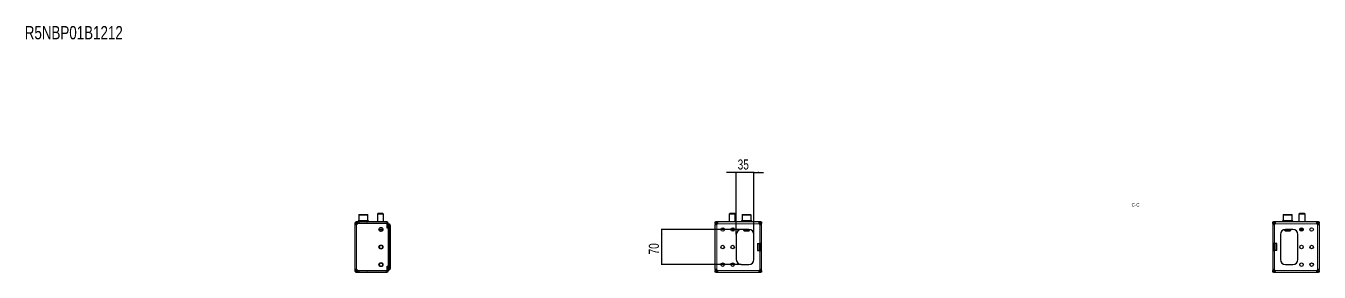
# Model space of a CAD drawing. Header units: millimetres. Extents: x -99 to 5061, y -1571 to 657.
# Drawn here: x 2491 to 5061, y 166 to 657 of the extents above; entities that cross this region are included whole.
import ezdxf

# ---------------------------------------------------------------- set-up
doc = ezdxf.new("R2010")
doc.units = ezdxf.units.MM
doc.layers.add('FORMAT', color=7, linetype='Continuous')
doc.styles.add('SLDTEXTSTYLE0', font='TXT', dxfattribs={"width": 0.75})
doc.dimstyles.new('SLDDIMSTYLE0', dxfattribs={"dimtxt": 20, "dimasz": 10, "dimexe": 0, "dimexo": 0.0625, "dimgap": 5, "dimtad": 2, "dimdec": 1, "dimrnd": 1e-09, "dimzin": 12, "dimdsep": 46, "dimtxsty": 'SLDTEXTSTYLE0', "dimsah": 1, "dimcen": 0.09, "dimadec": 0, "dimazin": 3, "dimtfac": 1, "dimtofl": 0, "dimtmove": 0, "dimatfit": 3, "dimfxl": 0, "dimfrac": 2, "dimtolj": 1, "dimtzin": 12, "dimarcsym": 0})
doc.dimstyles.new('SLDDIMSTYLE1', dxfattribs={"dimtxt": 20, "dimasz": 10, "dimexe": 0, "dimexo": 0.0625, "dimgap": 5, "dimtad": 2, "dimdec": 1, "dimrnd": 1e-09, "dimzin": 12, "dimdsep": 46, "dimtxsty": 'SLDTEXTSTYLE0', "dimsah": 1, "dimcen": 0.09, "dimadec": 0, "dimazin": 3, "dimtfac": 1, "dimtmove": 0, "dimatfit": 0, "dimfxl": 0, "dimfrac": 2, "dimtolj": 1, "dimtzin": 12, "dimarcsym": 0})

# ---------------------------------------------------------------- blocks, each defined once
blk = doc.blocks.new('_D_9')
at = {"layer": 'FORMAT'}
for p, q in [((3902.8, 365), (3883.5, 365)), ((3902.8, 241.5), (3902.8, 366)), ((3937.8, 365), (3902.8, 365)), ((3937.8, 241.5), (3937.8, 366)), ((3937.8, 365), (3957, 365))]:
    blk.add_line(p, q, dxfattribs=at)
for points in [[(3902.8, 365), (3892.8, 366.5), (3892.8, 363.4)], [(3937.8, 365), (3947.8, 363.4), (3947.8, 366.5)]]:
    blk.add_solid(points, dxfattribs=at)
at = {"layer": 'FORMAT', "insert": (3905.5, 390.7), "char_height": 20, "attachment_point": 1, "style": 'SLDTEXTSTYLE0'}
blk.add_mtext('35', dxfattribs=at)
blk = doc.blocks.new('_D_10')
at = {"layer": 'FORMAT'}
for p, q in [((3912.7, 251.5), (3753.7, 251.5)), ((3754.7, 181.5), (3754.7, 251.5)), ((3912.7, 181.5), (3753.7, 181.5))]:
    blk.add_line(p, q, dxfattribs=at)
for points in [[(3754.7, 251.5), (3753.2, 241.5), (3756.3, 241.5)], [(3754.7, 181.5), (3756.3, 191.5), (3753.2, 191.5)]]:
    blk.add_solid(points, dxfattribs=at)
at = {"layer": 'FORMAT', "insert": (3729, 201.7), "char_height": 20, "attachment_point": 1, "rotation": 90, "style": 'SLDTEXTSTYLE0'}
blk.add_mtext('70', dxfattribs=at)

msp = doc.modelspace()

# ---------------------------------------------------------------- linework, layer by layer
at = {"color": 7, "linetype": 'Continuous', "lineweight": 25}
for p, q in [((3190.9, 282.95), (3189.82, 281.88)), ((3200.75, 282.95), (3190.9, 282.95)), ((3201.82, 281.88), (3200.75, 282.95)), ((3889.83, 282.95), (3888.75, 281.88)), ((3899.68, 282.95), (3889.83, 282.95)), ((3900.75, 281.88), (3899.68, 282.95)), ((5021.83, 282.95), (5020.75, 281.88)), ((5031.68, 282.95), (5021.83, 282.95)), ((5032.75, 281.88), (5031.68, 282.95)), ((3147.32, 262.95), (3144.82, 262.95)), ((3144.82, 262.95), (3144.82, 261.73)), ((3144.82, 261.73), (3144.82, 171.18)), ((3147.32, 261.73), (3144.82, 261.73)), ((3147.32, 262.95), (3147.32, 261.73)), ((3148.32, 263.95), (3148.32, 266.45)), ((3150.73, 266.45), (3148.32, 266.45)), ((3150.73, 263.95), (3148.32, 263.95)), ((3150.72, 266.45), (3150.72, 263.95)), ((3150.72, 266.45), (3151.72, 266.45)), ((3151.72, 263.95), (3150.72, 263.95)), ((3151.57, 268.95), (3151.57, 267.95)), ((3151.57, 268.95), (3151.58, 268.95)), ((3151.57, 267.95), (3151.58, 267.95)), ((3151.58, 268.95), (3151.58, 268.7)), ((3152.37, 268.95), (3151.58, 268.95)), ((3151.58, 267.95), (3151.58, 268.2)), ((3152.37, 267.95), (3151.58, 267.95)), ((3208.32, 266.45), (3151.72, 266.45)), ((3151.72, 263.95), (3208.32, 263.95)), ((3151.75, 263.85), (3206.72, 263.85)), ((3152.37, 268.95), (3152.47, 268.95)), ((3152.37, 267.95), (3152.47, 267.95)), ((3152.47, 268.95), (3152.47, 268.7)), ((3154.61, 268.95), (3152.47, 268.95)), ((3152.47, 267.95), (3152.47, 268.2)), ((3154.61, 267.95), (3152.47, 267.95)), ((3152.82, 279.95), (3152.82, 268.95)), ((3153.82, 280.95), (3169.82, 280.95)), ((3154.61, 268.95), (3154.79, 268.95)), ((3154.61, 267.95), (3154.79, 267.95)), ((3154.79, 268.95), (3154.79, 268.7)), ((3157.95, 268.95), (3154.79, 268.95)), ((3154.79, 267.95), (3154.79, 268.2)), ((3157.95, 267.95), (3154.79, 267.95)), ((3155.82, 267.95), (3155.82, 266.45)), ((3157.95, 268.95), (3158.18, 268.95)), ((3157.95, 267.95), (3158.18, 267.95)), ((3158.18, 268.95), (3158.18, 268.7)), ((3161.87, 268.95), (3158.18, 268.95)), ((3158.18, 267.95), (3158.18, 268.2)), ((3161.87, 267.95), (3158.18, 267.95)), ((3161.87, 268.95), (3162.09, 268.95)), ((3161.87, 268.95), (3161.96, 268.95)), ((3161.87, 267.95), (3162.05, 267.95)), ((3162.05, 267.95), (3162.12, 267.95)), ((3162.09, 268.95), (3162.12, 268.95)), ((3162.12, 268.95), (3162.12, 268.7)), ((3165.79, 268.95), (3162.12, 268.95)), ((3162.12, 267.95), (3162.12, 268.2)), ((3165.79, 267.95), (3162.12, 267.95)), ((3165.79, 268.95), (3166.02, 268.95)), ((3165.79, 267.95), (3166.02, 267.95)), ((3166.02, 268.95), (3166.02, 268.7)), ((3169.11, 268.95), (3166.02, 268.95)), ((3166.02, 267.95), (3166.02, 268.2)), ((3169.11, 267.95), (3166.02, 267.95)), ((3167.82, 266.45), (3167.82, 267.95)), ((3169.11, 268.95), (3169.28, 268.95)), ((3169.11, 267.95), (3169.28, 267.95)), ((3169.28, 268.95), (3169.28, 268.7)), ((3171.31, 268.95), (3169.28, 268.95)), ((3169.28, 267.95), (3169.28, 268.2)), ((3171.31, 267.95), (3169.28, 267.95)), ((3170.82, 268.95), (3170.82, 279.95)), ((3171.31, 268.95), (3171.4, 268.95)), ((3171.31, 267.95), (3171.4, 267.95)), ((3171.4, 268.95), (3171.4, 268.7)), ((3172.07, 268.95), (3171.4, 268.95)), ((3171.4, 267.95), (3171.4, 268.2)), ((3172.07, 267.95), (3171.4, 267.95)), ((3172.07, 267.95), (3172.07, 268.95)), ((3185.57, 263.95), (3185.57, 263.85)), ((3185.86, 263.95), (3185.86, 263.85)), ((3187.55, 263.95), (3187.55, 263.85)), ((3189.82, 281.88), (3189.82, 266.45)), ((3201.82, 281.88), (3189.82, 281.88)), ((3190.5, 263.95), (3190.5, 263.85)), ((3194.26, 263.95), (3194.26, 263.85)), ((3198.25, 263.95), (3198.25, 263.85)), ((3201.82, 266.45), (3201.82, 281.88)), ((3201.88, 263.95), (3201.88, 263.85)), ((3204.58, 263.95), (3204.58, 263.85)), ((3205.95, 263.95), (3205.95, 263.85)), ((3206.07, 263.85), (3206.07, 263.95)), ((3209.22, 254.35), (3209.22, 261.35)), ((3209.32, 262.95), (3209.32, 255)), ((3211.82, 262.95), (3211.82, 255)), ((3211.82, 262.7), (3212.02, 262.7)), ((3211.82, 172.98), (3211.82, 260.43)), ((3212.02, 262.7), (3213.71, 262.25)), ((3212.02, 173.6), (3212.02, 259.81)), ((3214.82, 259.35), (3214.82, 260.8)), ((3214.82, 259.35), (3214.82, 184.91)), ((3860.75, 263.95), (3860.75, 266.45)), ((3860.75, 266.45), (3861.86, 266.45)), ((3861.86, 263.95), (3860.75, 263.95)), ((3860.75, 263.95), (3860.75, 263.85)), ((3860.75, 263.85), (3863.25, 263.85)), ((3860.75, 263.24), (3860.75, 263.85)), ((3860.75, 263.24), (3860.75, 261.18)), ((3860.75, 171.73), (3860.75, 261.18)), ((3860.75, 261.18), (3861.85, 261.18)), ((3865.58, 266.45), (3861.86, 266.45)), ((3865.58, 263.95), (3861.86, 263.95)), ((3863.25, 263.85), (3863.25, 263.24)), ((3863.25, 263.24), (3863.25, 261.42)), ((3947.92, 266.45), (3865.58, 266.45)), ((3865.58, 266.45), (3865.58, 264.24)), ((3888.75, 281.88), (3888.75, 266.45)), ((3900.75, 281.88), (3888.75, 281.88)), ((3900.75, 266.45), (3900.75, 281.88)), ((3913, 268.95), (3913, 267.95)), ((3913, 268.95), (3913.01, 268.95)), ((3913, 267.95), (3913.01, 267.95)), ((3913.01, 268.95), (3913.01, 268.7)), ((3913.84, 268.95), (3913.01, 268.95)), ((3913.01, 267.95), (3913.01, 268.2)), ((3913.84, 267.95), (3913.01, 267.95)), ((3913.84, 268.95), (3913.94, 268.95)), ((3913.84, 267.95), (3913.94, 267.95)), ((3913.94, 268.95), (3913.94, 268.7)), ((3916.11, 268.95), (3913.94, 268.95)), ((3913.94, 267.95), (3913.94, 268.2)), ((3916.11, 267.95), (3913.94, 267.95)), ((3914.25, 279.95), (3914.25, 268.95)), ((3915.25, 280.95), (3923.64, 280.95)), ((3916.11, 268.95), (3916.29, 268.95)), ((3916.11, 267.95), (3916.29, 267.95)), ((3916.29, 268.95), (3916.29, 268.7)), ((3919.46, 268.95), (3916.29, 268.95)), ((3916.29, 267.95), (3916.29, 268.2)), ((3919.46, 267.95), (3916.29, 267.95)), ((3917.25, 267.95), (3917.25, 266.45)), ((3919.46, 268.95), (3919.69, 268.95)), ((3919.46, 267.95), (3919.69, 267.95)), ((3919.69, 268.95), (3919.69, 268.7)), ((3923.39, 268.95), (3919.69, 268.95)), ((3919.69, 267.95), (3919.69, 268.2)), ((3923.39, 267.95), (3919.69, 267.95)), ((3923.39, 268.95), (3923.69, 268.95)), ((3923.39, 268.95), (3923.47, 268.95)), ((3923.39, 267.95), (3923.55, 267.95)), ((3923.55, 267.95), (3923.64, 267.95)), ((3923.6, 268.95), (3923.64, 268.95)), ((3923.64, 280.95), (3931.25, 280.95)), ((3923.64, 268.95), (3923.64, 268.7)), ((3927.31, 268.95), (3923.64, 268.95)), ((3923.64, 267.95), (3923.64, 268.2)), ((3927.31, 267.95), (3923.64, 267.95)), ((3927.31, 268.95), (3927.53, 268.95)), ((3927.31, 267.95), (3927.53, 267.95)), ((3927.53, 268.95), (3927.53, 268.7)), ((3930.6, 268.95), (3927.53, 268.95)), ((3927.53, 267.95), (3927.53, 268.2)), ((3930.6, 267.95), (3927.53, 267.95)), ((3929.25, 266.45), (3929.25, 267.95)), ((3930.6, 268.95), (3930.77, 268.95)), ((3930.6, 267.95), (3930.77, 267.95)), ((3930.77, 268.95), (3930.77, 268.7)), ((3932.78, 268.95), (3930.77, 268.95)), ((3930.77, 267.95), (3930.77, 268.2)), ((3932.78, 267.95), (3930.77, 267.95)), ((3932.25, 268.95), (3932.25, 279.95)), ((3932.78, 268.95), (3932.87, 268.95)), ((3932.78, 267.95), (3932.87, 267.95)), ((3932.87, 268.95), (3932.87, 268.7)), ((3933.5, 268.95), (3932.87, 268.95)), ((3932.87, 267.95), (3932.87, 268.2)), ((3933.5, 267.95), (3932.87, 267.95)), ((3933.5, 267.95), (3933.5, 268.95)), ((3947.92, 266.45), (3947.92, 263.95)), ((3951.64, 266.45), (3947.92, 266.45)), ((3951.64, 263.95), (3947.92, 263.95)), ((3950.25, 263.85), (3952.75, 263.85)), ((3950.25, 263.24), (3950.25, 263.85)), ((3950.25, 261.41), (3950.25, 263.24)), ((3951.64, 266.45), (3952.75, 266.45)), ((3952.75, 263.95), (3951.64, 263.95)), ((3952.75, 266.45), (3952.75, 263.95)), ((3952.75, 263.85), (3952.75, 263.95)), ((3952.75, 263.85), (3952.75, 263.24)), ((3952.75, 261.18), (3952.75, 263.24)), ((3952.75, 223.45), (3952.75, 261.18)), ((4968.75, 263.95), (4968.75, 266.45)), ((4968.75, 266.45), (4969.86, 266.45)), ((4969.86, 263.95), (4968.75, 263.95)), ((4968.75, 263.95), (4968.75, 263.85)), ((4968.75, 263.85), (4971.25, 263.85)), ((4968.75, 263.24), (4968.75, 263.85)), ((4968.75, 263.24), (4968.75, 261.18)), ((4968.75, 261.18), (4969.85, 261.18)), ((4968.75, 261.18), (4968.75, 223.45)), ((4973.58, 266.45), (4969.86, 266.45)), ((4973.58, 263.95), (4969.86, 263.95)), ((4971.25, 263.85), (4971.25, 263.24)), ((4971.25, 263.24), (4971.25, 261.42)), ((4973.58, 266.45), (4973.58, 264.24)), ((5055.92, 266.45), (4973.58, 266.45)), ((4988, 268.95), (4988, 267.95)), ((4988, 268.95), (4988.01, 268.95)), ((4988, 267.95), (4988.01, 267.95)), ((4988.01, 268.95), (4988.01, 268.7)), ((4988.84, 268.95), (4988.01, 268.95)), ((4988.01, 267.95), (4988.01, 268.2)), ((4988.84, 267.95), (4988.01, 267.95)), ((4988.84, 268.95), (4988.94, 268.95)), ((4988.84, 267.95), (4988.94, 267.95)), ((4988.94, 268.95), (4988.94, 268.7)), ((4991.11, 268.95), (4988.94, 268.95)), ((4988.94, 267.95), (4988.94, 268.2)), ((4991.11, 267.95), (4988.94, 267.95)), ((4989.25, 279.95), (4989.25, 268.95)), ((4990.25, 280.95), (4998.59, 280.95)), ((4991.11, 268.95), (4991.29, 268.95)), ((4991.11, 267.95), (4991.29, 267.95)), ((4991.29, 268.95), (4991.29, 268.7)), ((4994.47, 268.95), (4991.29, 268.95)), ((4991.29, 267.95), (4991.29, 268.2)), ((4994.47, 267.95), (4991.29, 267.95)), ((4992.25, 267.95), (4992.25, 266.45)), ((4994.47, 268.95), (4994.7, 268.95)), ((4994.47, 267.95), (4994.7, 267.95)), ((4994.7, 268.95), (4994.7, 268.7)), ((4998.4, 268.95), (4994.7, 268.95)), ((4994.7, 267.95), (4994.7, 268.2)), ((4998.4, 267.95), (4994.7, 267.95)), ((4998.4, 268.95), (4998.64, 268.95)), ((4998.4, 268.95), (4998.47, 268.95)), ((4998.4, 267.95), (4998.55, 267.95)), ((4998.55, 267.95), (4998.65, 267.95)), ((4998.59, 280.95), (5006.25, 280.95)), ((4998.6, 268.95), (4998.65, 268.95)), ((4998.65, 268.95), (4998.65, 268.7)), ((5002.31, 268.95), (4998.65, 268.95)), ((4998.65, 267.95), (4998.65, 268.2)), ((5002.31, 267.95), (4998.65, 267.95)), ((5002.31, 268.95), (5002.54, 268.95)), ((5002.31, 267.95), (5002.54, 267.95)), ((5002.54, 268.95), (5002.54, 268.7)), ((5005.6, 268.95), (5002.54, 268.95)), ((5002.54, 267.95), (5002.54, 268.2)), ((5005.6, 267.95), (5002.54, 267.95)), ((5004.25, 266.45), (5004.25, 267.95)), ((5005.6, 268.95), (5005.77, 268.95)), ((5005.6, 267.95), (5005.77, 267.95)), ((5005.77, 268.95), (5005.77, 268.7)), ((5007.78, 268.95), (5005.77, 268.95)), ((5005.77, 267.95), (5005.77, 268.2)), ((5007.78, 267.95), (5005.77, 267.95)), ((5007.25, 268.95), (5007.25, 279.95)), ((5007.78, 268.95), (5007.87, 268.95)), ((5007.78, 267.95), (5007.87, 267.95)), ((5007.87, 268.95), (5007.87, 268.7)), ((5008.5, 268.95), (5007.87, 268.95)), ((5007.87, 267.95), (5007.87, 268.2)), ((5008.5, 267.95), (5007.87, 267.95)), ((5008.5, 267.95), (5008.5, 268.95)), ((5020.75, 281.88), (5020.75, 266.45)), ((5032.75, 281.88), (5020.75, 281.88)), ((5032.75, 266.45), (5032.75, 281.88)), ((5055.92, 263.95), (5055.92, 266.45)), ((5059.64, 266.45), (5055.92, 266.45)), ((5059.64, 263.95), (5055.92, 263.95)), ((5058.25, 263.85), (5060.75, 263.85)), ((5058.25, 263.24), (5058.25, 263.85)), ((5058.25, 261.41), (5058.25, 263.24)), ((5059.64, 266.45), (5060.75, 266.45)), ((5060.75, 263.95), (5059.64, 263.95)), ((5060.75, 266.45), (5060.75, 263.95)), ((5060.75, 263.85), (5060.75, 263.95)), ((5060.75, 263.85), (5060.75, 263.24)), ((5060.75, 261.18), (5060.75, 263.24)), ((5060.75, 261.18), (5060.75, 171.73)), ((3200.79, 250.95), (3192.85, 250.95)), ((3209.22, 255.93), (3209.32, 255.72)), ((3211.82, 254.35), (3209.22, 254.35)), ((3211.82, 255), (3209.32, 255)), ((3211.82, 254.35), (3211.82, 178.55)), ((3899.22, 250.95), (3892.29, 250.95)), ((3902.75, 241.45), (3902.75, 191.45)), ((3927.75, 251.45), (3912.75, 251.45)), ((3914.42, 251.36), (3914.4, 251.36)), ((3914.42, 251.35), (3914.42, 251.36)), ((3914.52, 251.35), (3914.42, 251.35)), ((3914.52, 251.45), (3914.52, 251.35)), ((3917.78, 251.35), (3914.52, 251.35)), ((3917.25, 251.35), (3917.25, 250.03)), ((3917.25, 250.03), (3918.33, 248.95)), ((3917.25, 250.03), (3923.54, 250.03)), ((3917.78, 251.35), (3919.68, 251.35)), ((3918.33, 248.95), (3923.49, 248.95)), ((3920.23, 251.35), (3919.68, 251.35)), ((3926.27, 251.35), (3920.23, 251.35)), ((3923.49, 248.95), (3928.18, 248.95)), ((3923.54, 250.03), (3929.25, 250.03)), ((3926.83, 251.35), (3926.27, 251.35)), ((3926.83, 251.35), (3928.73, 251.35)), ((3928.18, 248.95), (3929.25, 250.03)), ((3929.16, 251.35), (3928.73, 251.35)), ((3929.25, 250.03), (3929.25, 251.34)), ((3937.75, 191.45), (3937.75, 241.45)), ((4983.75, 241.45), (4983.75, 191.45)), ((4992.25, 251.34), (4992.25, 250.03)), ((4992.25, 250.03), (4993.33, 248.95)), ((4992.25, 250.03), (4998.51, 250.03)), ((4992.78, 251.35), (4992.34, 251.35)), ((4992.78, 251.35), (4994.68, 251.35)), ((4993.33, 248.95), (4998.46, 248.95)), ((5008.75, 251.45), (4993.75, 251.45)), ((4995.23, 251.35), (4994.68, 251.35)), ((5001.27, 251.35), (4995.23, 251.35)), ((4998.46, 248.95), (5003.18, 248.95)), ((4998.51, 250.03), (5004.25, 250.03)), ((5001.83, 251.35), (5001.27, 251.35)), ((5001.83, 251.35), (5003.73, 251.35)), ((5003.18, 248.95), (5004.25, 250.03)), ((5006.98, 251.35), (5003.73, 251.35)), ((5004.25, 250.03), (5004.25, 251.35)), ((5006.98, 251.35), (5006.98, 251.45)), ((5007.08, 251.35), (5006.98, 251.35)), ((5007.1, 251.36), (5007.08, 251.36)), ((5007.08, 251.35), (5007.08, 251.36)), ((5018.75, 191.45), (5018.75, 241.45)), ((5029.22, 250.95), (5022.29, 250.95)), ((3944.75, 223.45), (3949.25, 223.45)), ((3944.75, 223.45), (3944.75, 209.45)), ((3944.75, 209.45), (3949.25, 209.45)), ((3952.75, 223.45), (3949.25, 223.45)), ((3949.25, 209.45), (3952.75, 209.45)), ((3950.25, 209.45), (3950.25, 223.45)), ((3952.75, 209.45), (3952.75, 223.45)), ((3952.75, 171.73), (3952.75, 209.45)), ((4972.25, 223.45), (4968.75, 223.45)), ((4968.75, 223.45), (4968.75, 209.45)), ((4968.75, 209.45), (4972.25, 209.45)), ((4968.75, 209.45), (4968.75, 171.73)), ((4971.25, 223.45), (4971.25, 209.45)), ((4976.75, 223.45), (4972.25, 223.45)), ((4976.75, 209.45), (4972.25, 209.45)), ((4976.75, 209.45), (4976.75, 223.45)), ((3214.82, 184.91), (3214.82, 176.7)), ((3215.02, 182.96), (3214.82, 182.96)), ((3215.02, 182.92), (3214.82, 182.92)), ((3215.02, 182.91), (3214.82, 182.91)), ((3215.02, 182.47), (3215.02, 179.14)), ((3912.75, 181.45), (3927.75, 181.45)), ((4993.75, 181.45), (5008.75, 181.45)), ((3144.82, 171.18), (3147.32, 171.18)), ((3144.82, 171.18), (3144.82, 169.95)), ((3144.82, 169.95), (3147.32, 169.95)), ((3147.32, 171.18), (3147.32, 169.95)), ((3148.32, 166.45), (3148.32, 168.95)), ((3148.32, 168.95), (3150.73, 168.95)), ((3148.32, 166.45), (3150.73, 166.45)), ((3150.72, 168.95), (3150.72, 166.45)), ((3150.72, 168.95), (3151.72, 168.95)), ((3151.72, 166.45), (3150.72, 166.45)), ((3208.32, 168.95), (3151.72, 168.95)), ((3151.72, 166.45), (3208.32, 166.45)), ((3206.72, 169.05), (3151.75, 169.05)), ((3209.22, 178.55), (3211.82, 178.55)), ((3209.22, 171.55), (3209.22, 178.55)), ((3209.22, 177.48), (3209.32, 177.69)), ((3209.32, 177.9), (3209.32, 169.95)), ((3211.82, 177.9), (3209.32, 177.9)), ((3211.82, 177.9), (3211.82, 169.95)), ((3212.02, 170.7), (3211.82, 170.7)), ((3213.71, 171.16), (3212.02, 170.7)), ((3215.02, 178.7), (3214.82, 178.7)), ((3215.02, 178.65), (3214.82, 178.65)), ((3214.82, 176.7), (3214.82, 174.06)), ((3214.82, 172.61), (3214.82, 174.06)), ((3860.75, 171.73), (3860.75, 169.67)), ((3860.75, 169.05), (3860.75, 169.67)), ((3863.25, 169.05), (3860.75, 169.05)), ((3860.75, 169.05), (3860.75, 168.95)), ((3860.75, 166.45), (3860.75, 168.95)), ((3860.75, 168.95), (3861.86, 168.95)), ((3861.86, 166.45), (3860.75, 166.45)), ((3861.86, 168.95), (3865.58, 168.95)), ((3861.86, 166.45), (3865.58, 166.45)), ((3863.25, 171.5), (3863.25, 169.67)), ((3863.25, 169.67), (3863.25, 169.05)), ((3865.58, 168.95), (3865.58, 166.45)), ((3865.58, 166.45), (3947.92, 166.45)), ((3947.92, 168.95), (3951.64, 168.95)), ((3947.92, 166.45), (3947.92, 168.67)), ((3947.92, 166.45), (3951.64, 166.45)), ((3950.25, 169.67), (3950.25, 171.48)), ((3950.25, 169.05), (3950.25, 169.67)), ((3952.75, 169.05), (3950.25, 169.05)), ((3951.64, 168.95), (3952.75, 168.95)), ((3952.75, 166.45), (3951.64, 166.45)), ((3952.75, 171.73), (3951.66, 171.73)), ((3952.75, 169.67), (3952.75, 171.73)), ((3952.75, 169.67), (3952.75, 169.05)), ((3952.75, 168.95), (3952.75, 169.05)), ((3952.75, 168.95), (3952.75, 166.45)), ((4968.75, 171.73), (4968.75, 169.67)), ((4968.75, 169.05), (4968.75, 169.67)), ((4971.25, 169.05), (4968.75, 169.05)), ((4968.75, 169.05), (4968.75, 168.95)), ((4968.75, 166.45), (4968.75, 168.95)), ((4968.75, 168.95), (4969.86, 168.95)), ((4969.86, 166.45), (4968.75, 166.45)), ((4969.86, 168.95), (4973.58, 168.95)), ((4969.86, 166.45), (4973.58, 166.45)), ((4971.25, 171.5), (4971.25, 169.67)), ((4971.25, 169.67), (4971.25, 169.05)), ((4973.58, 166.45), (4973.58, 168.95)), ((4973.58, 166.45), (5055.92, 166.45)), ((5055.92, 168.95), (5059.64, 168.95)), ((5055.92, 166.45), (5055.92, 168.67)), ((5055.92, 166.45), (5059.64, 166.45)), ((5058.25, 169.67), (5058.25, 171.48)), ((5058.25, 169.05), (5058.25, 169.67)), ((5060.75, 169.05), (5058.25, 169.05)), ((5059.64, 168.95), (5060.75, 168.95)), ((5060.75, 166.45), (5059.64, 166.45)), ((5060.75, 171.73), (5059.66, 171.73)), ((5060.75, 169.67), (5060.75, 171.73)), ((5060.75, 169.67), (5060.75, 169.05)), ((5060.75, 168.95), (5060.75, 169.05)), ((5060.75, 168.95), (5060.75, 166.45))]:
    msp.add_line(p, q, dxfattribs=at)
at = {"color": 8, "linetype": 'Continuous', "lineweight": 18}
for p, q in [((3148.32, 261.18), (3148.32, 171.73)), ((3151.72, 266.45), (3151.72, 263.95)), ((3170.82, 279.95), (3152.82, 279.95)), ((3208.32, 263.95), (3208.32, 266.45)), ((3209.32, 262.95), (3211.82, 262.95)), ((3213.71, 259.35), (3212.02, 259.81)), ((3213.71, 174.06), (3213.71, 259.35)), ((3214.82, 259.35), (3213.71, 259.35)), ((3863.25, 263.24), (3860.75, 263.24)), ((3861.86, 266.45), (3861.86, 263.95)), ((3863.25, 262.95), (3865.34, 262.95)), ((3864.25, 171.18), (3864.25, 261.73)), ((3948.17, 262.95), (3865.34, 262.95)), ((3923.69, 279.95), (3914.25, 279.95)), ((3932.25, 279.95), (3923.69, 279.95)), ((3948.17, 262.95), (3950.25, 262.95)), ((3949.25, 223.45), (3949.25, 261.73)), ((3952.75, 263.24), (3950.25, 263.24)), ((3951.64, 263.95), (3951.64, 266.45)), ((4971.25, 263.24), (4968.75, 263.24)), ((4969.86, 266.45), (4969.86, 263.95)), ((4971.25, 262.95), (4973.34, 262.95)), ((4972.25, 261.73), (4972.25, 223.45)), ((4973.34, 262.95), (5056.17, 262.95)), ((4998.64, 279.95), (4989.25, 279.95)), ((5007.25, 279.95), (4998.64, 279.95)), ((5056.17, 262.95), (5058.25, 262.95)), ((5057.25, 261.73), (5057.25, 171.18)), ((5060.75, 263.24), (5058.25, 263.24)), ((5059.64, 263.95), (5059.64, 266.45)), ((3192.85, 251.95), (3200.79, 251.95)), ((3211.63, 254.35), (3211.63, 255)), ((3892.29, 251.95), (3899.22, 251.95)), ((3919.68, 251.45), (3919.68, 251.35)), ((3920.23, 251.45), (3920.23, 251.35)), ((3926.27, 251.45), (3926.27, 251.35)), ((3926.83, 251.45), (3926.83, 251.35)), ((4994.68, 251.45), (4994.68, 251.35)), ((4995.23, 251.45), (4995.23, 251.35)), ((5001.27, 251.45), (5001.27, 251.35)), ((5001.83, 251.45), (5001.83, 251.35)), ((5022.29, 251.95), (5029.22, 251.95)), ((3948.06, 209.45), (3948.06, 223.45)), ((3948.26, 223.45), (3948.26, 209.45)), ((3948.36, 209.45), (3948.36, 223.45)), ((3948.56, 223.45), (3948.56, 209.45)), ((3949.25, 171.18), (3949.25, 209.45)), ((3949.44, 209.45), (3949.44, 223.45)), ((3949.64, 223.45), (3949.64, 209.45)), ((3949.75, 209.45), (3949.75, 223.45)), ((3949.95, 223.45), (3949.95, 209.45)), ((4971.56, 209.45), (4971.56, 223.45)), ((4971.76, 223.45), (4971.76, 209.45)), ((4971.86, 209.45), (4971.86, 223.45)), ((4972.06, 223.45), (4972.06, 209.45)), ((4972.25, 209.45), (4972.25, 171.18)), ((4972.94, 209.45), (4972.94, 223.45)), ((4973.14, 223.45), (4973.14, 209.45)), ((4973.25, 209.45), (4973.25, 223.45)), ((4973.45, 223.45), (4973.45, 209.45)), ((3215.02, 182.47), (3214.82, 182.47)), ((3151.72, 168.95), (3151.72, 166.45)), ((3208.32, 168.95), (3208.32, 166.45)), ((3209.32, 169.95), (3211.82, 169.95)), ((3211.63, 177.9), (3211.63, 178.55)), ((3212.02, 173.6), (3213.71, 174.06)), ((3213.71, 174.06), (3214.82, 174.06)), ((3215.02, 179.14), (3214.82, 179.14)), ((3860.75, 169.67), (3863.25, 169.67)), ((3861.86, 168.95), (3861.86, 166.45)), ((3865.34, 169.95), (3863.25, 169.95)), ((3948.17, 169.95), (3865.34, 169.95)), ((3950.25, 169.95), (3948.17, 169.95)), ((3950.25, 169.67), (3952.75, 169.67)), ((3951.64, 166.45), (3951.64, 168.95)), ((4968.75, 169.67), (4971.25, 169.67)), ((4969.86, 168.95), (4969.86, 166.45)), ((4973.34, 169.95), (4971.25, 169.95)), ((4973.34, 169.95), (5056.17, 169.95)), ((5058.25, 169.95), (5056.17, 169.95)), ((5058.25, 169.67), (5060.75, 169.67)), ((5059.64, 166.45), (5059.64, 168.95))]:
    msp.add_line(p, q, dxfattribs=at)
at = {"color": 7, "linetype": 'Continuous', "lineweight": 25}
for centre, radius in [((3196.82, 251.45), 4), ((3875.75, 251.45), 3.5), ((3895.75, 251.45), 3.5), ((5025.75, 251.45), 3.5), ((5045.75, 251.45), 3.5), ((3196.82, 216.45), 4), ((3196.82, 216.45), 3.5), ((3875.75, 216.45), 3.5), ((3895.75, 216.45), 3.5), ((5025.75, 216.45), 3.5), ((5045.75, 216.45), 3.5), ((3196.82, 181.45), 4), ((3196.82, 181.45), 3.5), ((3875.75, 181.45), 3.5), ((3895.75, 181.45), 3.5), ((5025.75, 181.45), 3.5), ((5045.75, 181.45), 3.5)]:
    msp.add_circle(centre, radius, dxfattribs=at)
for centre, radius, start, end in [((3147.6, 264.6), 3.5, 281.89481, 337.11462), ((3151.75, 262.85), 1, 90, 157.11462), ((3153.82, 279.95), 1, 90, 180), ((3154.47, 263.6), 0.35, 45.58469, 90), ((3169.17, 263.6), 0.35, 90, 134.41531), ((3169.82, 279.95), 1, 0, 90), ((3206.72, 261.35), 2.5, 360, 90), ((3208.32, 262.95), 3.5, 0, 90), ((3208.32, 262.95), 1, 0, 90), ((3213.32, 260.8), 1.5, 0, 75), ((3862.25, 264.6), 3.5, 304.8499, 331.87293), ((3915.25, 279.95), 1, 90, 180), ((3931.25, 279.95), 1, 0, 90), ((3951.25, 264.6), 3.5, 208.12707, 235.1501), ((4970.25, 264.6), 3.5, 304.8499, 331.87293), ((4990.25, 279.95), 1, 90, 180), ((5006.25, 279.95), 1, 0, 90), ((5059.25, 264.6), 3.5, 208.12707, 235.1501), ((3196.82, 251.45), 3.5, 188.21321, 351.78679), ((3912.75, 241.45), 10, 90, 180), ((3927.75, 241.45), 10, 0, 90), ((4993.75, 241.45), 10, 90, 180), ((5008.75, 241.45), 10, 0, 90), ((3912.75, 191.45), 10, 180, 270), ((3927.75, 191.45), 10, 270, 0), ((4993.75, 191.45), 10, 180, 270), ((5008.75, 191.45), 10, 270, 0), ((3147.6, 168.3), 3.5, 22.88538, 78.10519), ((3151.75, 170.05), 1, 202.88538, 270), ((3154.47, 169.3), 0.35, 270, 314.41531), ((3169.17, 169.3), 0.35, 225.58469, 270), ((3206.72, 171.55), 2.5, 270, 0), ((3208.32, 169.95), 3.5, 270, 360), ((3208.32, 169.95), 1, 270, 360), ((3213.32, 172.61), 1.5, 285, 0), ((3862.25, 168.3), 3.5, 28.12707, 55.1501), ((3951.25, 168.3), 3.5, 124.8499, 151.87293), ((4970.25, 168.3), 3.5, 28.12707, 55.1501), ((5059.25, 168.3), 3.5, 124.8499, 151.87293)]:
    msp.add_arc(centre, radius, start, end, dxfattribs=at)
for centre, major_axis, start_param, end_param in [((3200.43, 262.7), (11.57, -3.1), 0.0670375, 0.2530722), ((3200.43, 170.7), (11.57, 3.1), 6.0301131, 6.2161478)]:
    msp.add_ellipse(centre, major_axis=major_axis, ratio=0.2505628, start_param=start_param, end_param=end_param, dxfattribs=at)
at = {"color": 8, "linetype": 'Continuous', "lineweight": 18}
for centre, major_axis, start_param, end_param in [((3213.32, 259.25), (0.38, 3), 4.762686, 6.2664448), ((3213.32, 174.16), (-0.38, 3), 3.1583332, 4.662092)]:
    msp.add_ellipse(centre, major_axis=major_axis, ratio=0.1230384, start_param=start_param, end_param=end_param, dxfattribs=at)
at = {"color": 7, "linetype": 'Continuous', "lineweight": 25}
for points, knots in [([(3148.32, 266.45), (3148.03, 266.43), (3147.48, 266.39), (3146.57, 266.04), (3145.69, 265.37), (3144.97, 264.26), (3144.87, 263.4), (3144.82, 262.95)], [0, 0, 0, 0, 0.16069, 0.3013121, 0.5219513, 0.7535732, 1, 1, 1, 1]), ([(3144.82, 261.73), (3144.87, 261.61), (3144.96, 261.39), (3145.53, 261.2), (3146.13, 261.13), (3146.76, 261.11), (3147.51, 261.12), (3148.05, 261.16), (3148.32, 261.18)], [0, 0, 0, 0, 0.2541487, 0.4482127, 0.5749082, 0.7088724, 0.8504677, 1, 1, 1, 1]), ([(3148.32, 263.95), (3148.24, 263.95), (3148.08, 263.94), (3147.87, 263.86), (3147.71, 263.75), (3147.58, 263.63), (3147.47, 263.49), (3147.35, 263.26), (3147.33, 263.08), (3147.32, 262.95)], [0, 0, 0, 0, 0.15678647, 0.29080921, 0.40350058, 0.49729844, 0.60713276, 0.72618128, 1, 1, 1, 1]), ([(3147.32, 261.73), (3147.34, 261.61), (3147.36, 261.41), (3147.51, 261.2), (3147.64, 261.16), (3147.69, 261.14)], [0, 0, 0, 0, 0.4882324, 0.8197059, 1, 1, 1, 1]), ([(3151.58, 268.7), (3151.58, 268.75), (3151.57, 268.81), (3151.57, 268.89), (3151.57, 268.93), (3151.57, 268.95)], [0, 0, 0, 0, 0.49998083, 0.7499881, 1, 1, 1, 1]), ([(3151.57, 267.95), (3151.57, 267.98), (3151.57, 268.02), (3151.57, 268.1), (3151.58, 268.16), (3151.58, 268.2)], [0, 0, 0, 0, 0.2501401, 0.5002802, 1, 1, 1, 1]), ([(3152.47, 268.7), (3152.45, 268.75), (3152.43, 268.81), (3152.4, 268.89), (3152.38, 268.93), (3152.37, 268.95)], [0, 0, 0, 0, 0.4999808, 0.7499881, 1, 1, 1, 1]), ([(3152.37, 267.95), (3152.38, 267.98), (3152.4, 268.02), (3152.43, 268.1), (3152.45, 268.16), (3152.47, 268.2)], [0, 0, 0, 0, 0.2501401, 0.5002802, 1, 1, 1, 1]), ([(3154.79, 268.7), (3154.76, 268.75), (3154.72, 268.81), (3154.66, 268.89), (3154.63, 268.93), (3154.61, 268.95)], [0, 0, 0, 0, 0.4999808, 0.7499881, 1, 1, 1, 1]), ([(3154.61, 267.95), (3154.63, 267.98), (3154.66, 268.02), (3154.72, 268.1), (3154.76, 268.16), (3154.79, 268.2)], [0, 0, 0, 0, 0.25014008, 0.50028016, 1, 1, 1, 1]), ([(3158.18, 268.7), (3158.14, 268.75), (3158.08, 268.81), (3158.01, 268.89), (3157.97, 268.93), (3157.95, 268.95)], [0, 0, 0, 0, 0.4999808, 0.7499881, 1, 1, 1, 1]), ([(3157.95, 267.95), (3157.97, 267.98), (3158.01, 268.02), (3158.08, 268.1), (3158.14, 268.16), (3158.18, 268.2)], [0, 0, 0, 0, 0.2501401, 0.5002802, 1, 1, 1, 1]), ([(3162.12, 268.7), (3162.08, 268.75), (3162.02, 268.81), (3161.94, 268.89), (3161.89, 268.93), (3161.87, 268.95)], [0, 0, 0, 0, 0.4999808, 0.7499881, 1, 1, 1, 1]), ([(3161.87, 267.95), (3161.89, 267.98), (3161.94, 268.02), (3162.02, 268.1), (3162.08, 268.16), (3162.12, 268.2)], [0, 0, 0, 0, 0.2501401, 0.5002802, 1, 1, 1, 1]), ([(3162.12, 268.7), (3162.11, 268.78), (3162.09, 268.91), (3162.06, 268.94), (3162.05, 268.95)], [0, 0, 0, 0, 0.5617942, 1, 1, 1, 1]), ([(3162.12, 268.2), (3162.11, 268.13), (3162.09, 268), (3162.06, 267.97), (3162.05, 267.95)], [0, 0, 0, 0, 0.5617942, 1, 1, 1, 1]), ([(3166.02, 268.7), (3165.98, 268.75), (3165.93, 268.81), (3165.85, 268.89), (3165.81, 268.93), (3165.79, 268.95)], [0, 0, 0, 0, 0.4999808, 0.7499881, 1, 1, 1, 1]), ([(3165.79, 267.95), (3165.81, 267.98), (3165.85, 268.02), (3165.93, 268.1), (3165.98, 268.16), (3166.02, 268.2)], [0, 0, 0, 0, 0.2501401, 0.5002802, 1, 1, 1, 1]), ([(3169.28, 268.7), (3169.25, 268.75), (3169.21, 268.81), (3169.15, 268.89), (3169.12, 268.93), (3169.11, 268.95)], [0, 0, 0, 0, 0.4999808, 0.7499881, 1, 1, 1, 1]), ([(3169.11, 267.95), (3169.12, 267.98), (3169.15, 268.02), (3169.21, 268.1), (3169.25, 268.16), (3169.28, 268.2)], [0, 0, 0, 0, 0.25014008, 0.50028016, 1, 1, 1, 1]), ([(3171.4, 268.7), (3171.39, 268.75), (3171.37, 268.81), (3171.33, 268.89), (3171.32, 268.93), (3171.31, 268.95)], [0, 0, 0, 0, 0.4999808, 0.7499881, 1, 1, 1, 1]), ([(3171.31, 267.95), (3171.32, 267.98), (3171.33, 268.02), (3171.37, 268.1), (3171.39, 268.16), (3171.4, 268.2)], [0, 0, 0, 0, 0.2501401, 0.5002802, 1, 1, 1, 1]), ([(3185.83, 263.85), (3185.83, 263.87), (3185.82, 263.9), (3185.81, 263.93), (3185.81, 263.95)], [0, 0, 0, 0, 0.374848, 1, 1, 1, 1]), ([(3187.46, 263.85), (3187.46, 263.87), (3187.44, 263.9), (3187.42, 263.93), (3187.41, 263.95)], [0, 0, 0, 0, 0.374848, 1, 1, 1, 1]), ([(3190.37, 263.85), (3190.36, 263.87), (3190.33, 263.9), (3190.3, 263.93), (3190.29, 263.95)], [0, 0, 0, 0, 0.374848, 1, 1, 1, 1]), ([(3194.11, 263.85), (3194.1, 263.87), (3194.06, 263.9), (3194.03, 263.93), (3194.01, 263.95)], [0, 0, 0, 0, 0.374848, 1, 1, 1, 1]), ([(3198.11, 263.85), (3198.09, 263.87), (3198.06, 263.9), (3198.03, 263.93), (3198.01, 263.95)], [0, 0, 0, 0, 0.374848, 1, 1, 1, 1]), ([(3201.76, 263.85), (3201.75, 263.87), (3201.72, 263.9), (3201.69, 263.93), (3201.67, 263.95)], [0, 0, 0, 0, 0.374848, 1, 1, 1, 1]), ([(3204.5, 263.85), (3204.5, 263.87), (3204.48, 263.9), (3204.46, 263.93), (3204.45, 263.95)], [0, 0, 0, 0, 0.374848, 1, 1, 1, 1]), ([(3205.93, 263.85), (3205.93, 263.87), (3205.92, 263.9), (3205.91, 263.93), (3205.91, 263.95)], [0, 0, 0, 0, 0.374848, 1, 1, 1, 1]), ([(3860.75, 261.18), (3860.78, 261.17), (3860.82, 261.14), (3861.22, 261.12), (3861.94, 261.16), (3863.03, 261.38), (3863.84, 261.61), (3864.25, 261.73)], [0, 0, 0, 0, 0.1708405, 0.3192172, 0.5481031, 0.7678223, 1, 1, 1, 1]), ([(3865.34, 262.95), (3865.39, 263.22), (3865.49, 263.71), (3865.64, 264.53), (3865.74, 265.24), (3865.76, 265.8), (3865.74, 266.16), (3865.68, 266.41), (3865.62, 266.44), (3865.58, 266.45)], [0, 0, 0, 0, 0.14406669, 0.27127561, 0.47490748, 0.59799737, 0.72633757, 0.86024541, 1, 1, 1, 1]), ([(3913.01, 268.7), (3913.01, 268.75), (3913.01, 268.81), (3913, 268.89), (3913, 268.93), (3913, 268.95)], [0, 0, 0, 0, 0.4999808, 0.7499881, 1, 1, 1, 1]), ([(3913, 267.95), (3913, 267.98), (3913, 268.02), (3913.01, 268.1), (3913.01, 268.16), (3913.01, 268.2)], [0, 0, 0, 0, 0.2501401, 0.5002802, 1, 1, 1, 1]), ([(3913.94, 268.7), (3913.92, 268.75), (3913.9, 268.81), (3913.86, 268.89), (3913.85, 268.93), (3913.84, 268.95)], [0, 0, 0, 0, 0.4999808, 0.7499881, 1, 1, 1, 1]), ([(3913.84, 267.95), (3913.85, 267.98), (3913.86, 268.02), (3913.9, 268.1), (3913.92, 268.16), (3913.94, 268.2)], [0, 0, 0, 0, 0.2501401, 0.5002802, 1, 1, 1, 1]), ([(3916.29, 268.7), (3916.26, 268.75), (3916.21, 268.81), (3916.15, 268.89), (3916.12, 268.93), (3916.11, 268.95)], [0, 0, 0, 0, 0.4999808, 0.7499881, 1, 1, 1, 1]), ([(3916.11, 267.95), (3916.12, 267.98), (3916.15, 268.02), (3916.21, 268.1), (3916.26, 268.16), (3916.29, 268.2)], [0, 0, 0, 0, 0.2501401, 0.5002802, 1, 1, 1, 1]), ([(3919.69, 268.7), (3919.66, 268.75), (3919.6, 268.81), (3919.52, 268.89), (3919.48, 268.93), (3919.46, 268.95)], [0, 0, 0, 0, 0.4999808, 0.7499881, 1, 1, 1, 1]), ([(3919.46, 267.95), (3919.48, 267.98), (3919.52, 268.02), (3919.6, 268.1), (3919.66, 268.16), (3919.69, 268.2)], [0, 0, 0, 0, 0.2501401, 0.5002802, 1, 1, 1, 1]), ([(3923.64, 268.7), (3923.6, 268.75), (3923.54, 268.81), (3923.46, 268.89), (3923.41, 268.93), (3923.39, 268.95)], [0, 0, 0, 0, 0.4999808, 0.7499881, 1, 1, 1, 1]), ([(3923.39, 267.95), (3923.41, 267.98), (3923.46, 268.02), (3923.54, 268.1), (3923.6, 268.16), (3923.64, 268.2)], [0, 0, 0, 0, 0.2501401, 0.5002802, 1, 1, 1, 1]), ([(3923.64, 268.7), (3923.63, 268.78), (3923.59, 268.91), (3923.56, 268.94), (3923.55, 268.95)], [0, 0, 0, 0, 0.5617942, 1, 1, 1, 1]), ([(3923.64, 268.2), (3923.63, 268.13), (3923.59, 268), (3923.56, 267.97), (3923.55, 267.95)], [0, 0, 0, 0, 0.5617942, 1, 1, 1, 1]), ([(3927.53, 268.7), (3927.5, 268.75), (3927.44, 268.81), (3927.36, 268.89), (3927.32, 268.93), (3927.31, 268.95)], [0, 0, 0, 0, 0.4999808, 0.7499881, 1, 1, 1, 1]), ([(3927.31, 267.95), (3927.32, 267.98), (3927.36, 268.02), (3927.44, 268.1), (3927.5, 268.16), (3927.53, 268.2)], [0, 0, 0, 0, 0.2501401, 0.5002802, 1, 1, 1, 1]), ([(3930.77, 268.7), (3930.74, 268.75), (3930.7, 268.81), (3930.64, 268.89), (3930.61, 268.93), (3930.6, 268.95)], [0, 0, 0, 0, 0.4999808, 0.7499881, 1, 1, 1, 1]), ([(3930.6, 267.95), (3930.61, 267.98), (3930.64, 268.02), (3930.7, 268.1), (3930.74, 268.16), (3930.77, 268.2)], [0, 0, 0, 0, 0.2501401, 0.5002802, 1, 1, 1, 1]), ([(3932.87, 268.7), (3932.85, 268.75), (3932.83, 268.81), (3932.8, 268.89), (3932.78, 268.93), (3932.78, 268.95)], [0, 0, 0, 0, 0.49998083, 0.7499881, 1, 1, 1, 1]), ([(3932.78, 267.95), (3932.78, 267.98), (3932.8, 268.02), (3932.83, 268.1), (3932.85, 268.16), (3932.87, 268.2)], [0, 0, 0, 0, 0.2501401, 0.5002802, 1, 1, 1, 1]), ([(3947.92, 266.45), (3947.89, 266.43), (3947.83, 266.39), (3947.77, 266.04), (3947.74, 265.37), (3947.88, 264.26), (3948.07, 263.4), (3948.17, 262.95)], [0, 0, 0, 0, 0.16069, 0.3013121, 0.5219513, 0.7535732, 1, 1, 1, 1]), ([(3949.25, 261.73), (3949.71, 261.61), (3950.51, 261.39), (3951.42, 261.2), (3952.02, 261.13), (3952.42, 261.11), (3952.7, 261.12), (3952.73, 261.16), (3952.75, 261.18)], [0, 0, 0, 0, 0.2541487, 0.4482127, 0.5749082, 0.7088724, 0.8504677, 1, 1, 1, 1]), ([(4968.75, 261.18), (4968.78, 261.17), (4968.82, 261.14), (4969.22, 261.12), (4969.94, 261.16), (4971.03, 261.38), (4971.84, 261.61), (4972.25, 261.73)], [0, 0, 0, 0, 0.1708405, 0.3192172, 0.5481031, 0.7678223, 1, 1, 1, 1]), ([(4973.34, 262.95), (4973.39, 263.22), (4973.49, 263.71), (4973.64, 264.53), (4973.74, 265.24), (4973.76, 265.8), (4973.74, 266.16), (4973.68, 266.41), (4973.62, 266.44), (4973.58, 266.45)], [0, 0, 0, 0, 0.14406669, 0.27127561, 0.47490748, 0.59799737, 0.72633757, 0.86024541, 1, 1, 1, 1]), ([(4988.01, 268.7), (4988.01, 268.75), (4988.01, 268.81), (4988.01, 268.89), (4988, 268.93), (4988, 268.95)], [0, 0, 0, 0, 0.4999808, 0.7499881, 1, 1, 1, 1]), ([(4988, 267.95), (4988, 267.98), (4988.01, 268.02), (4988.01, 268.1), (4988.01, 268.16), (4988.01, 268.2)], [0, 0, 0, 0, 0.2501401, 0.5002802, 1, 1, 1, 1]), ([(4988.94, 268.7), (4988.92, 268.75), (4988.9, 268.81), (4988.86, 268.89), (4988.85, 268.93), (4988.84, 268.95)], [0, 0, 0, 0, 0.49998083, 0.7499881, 1, 1, 1, 1]), ([(4988.84, 267.95), (4988.85, 267.98), (4988.86, 268.02), (4988.9, 268.1), (4988.92, 268.16), (4988.94, 268.2)], [0, 0, 0, 0, 0.2501401, 0.5002802, 1, 1, 1, 1]), ([(4991.29, 268.7), (4991.26, 268.75), (4991.21, 268.81), (4991.15, 268.89), (4991.12, 268.93), (4991.11, 268.95)], [0, 0, 0, 0, 0.4999808, 0.7499881, 1, 1, 1, 1]), ([(4991.11, 267.95), (4991.12, 267.98), (4991.15, 268.02), (4991.21, 268.1), (4991.26, 268.16), (4991.29, 268.2)], [0, 0, 0, 0, 0.25014008, 0.50028016, 1, 1, 1, 1]), ([(4994.7, 268.7), (4994.66, 268.75), (4994.6, 268.81), (4994.52, 268.89), (4994.48, 268.93), (4994.47, 268.95)], [0, 0, 0, 0, 0.4999808, 0.7499881, 1, 1, 1, 1]), ([(4994.47, 267.95), (4994.48, 267.98), (4994.52, 268.02), (4994.6, 268.1), (4994.66, 268.16), (4994.7, 268.2)], [0, 0, 0, 0, 0.2501401, 0.5002802, 1, 1, 1, 1]), ([(4998.65, 268.7), (4998.61, 268.75), (4998.54, 268.81), (4998.46, 268.89), (4998.42, 268.93), (4998.4, 268.95)], [0, 0, 0, 0, 0.4999808, 0.7499881, 1, 1, 1, 1]), ([(4998.4, 267.95), (4998.42, 267.98), (4998.46, 268.02), (4998.54, 268.1), (4998.61, 268.16), (4998.65, 268.2)], [0, 0, 0, 0, 0.2501401, 0.5002802, 1, 1, 1, 1]), ([(4998.65, 268.7), (4998.63, 268.78), (4998.6, 268.91), (4998.57, 268.94), (4998.55, 268.95)], [0, 0, 0, 0, 0.56179418, 1, 1, 1, 1]), ([(4998.65, 268.2), (4998.63, 268.13), (4998.6, 268), (4998.57, 267.97), (4998.55, 267.95)], [0, 0, 0, 0, 0.5617942, 1, 1, 1, 1]), ([(5002.54, 268.7), (5002.5, 268.75), (5002.44, 268.81), (5002.37, 268.89), (5002.33, 268.93), (5002.31, 268.95)], [0, 0, 0, 0, 0.49998083, 0.7499881, 1, 1, 1, 1]), ([(5002.31, 267.95), (5002.33, 267.98), (5002.37, 268.02), (5002.44, 268.1), (5002.5, 268.16), (5002.54, 268.2)], [0, 0, 0, 0, 0.25014008, 0.50028016, 1, 1, 1, 1]), ([(5005.77, 268.7), (5005.75, 268.75), (5005.7, 268.81), (5005.65, 268.89), (5005.62, 268.93), (5005.6, 268.95)], [0, 0, 0, 0, 0.4999808, 0.7499881, 1, 1, 1, 1]), ([(5005.6, 267.95), (5005.62, 267.98), (5005.65, 268.02), (5005.7, 268.1), (5005.75, 268.16), (5005.77, 268.2)], [0, 0, 0, 0, 0.2501401, 0.5002802, 1, 1, 1, 1]), ([(5007.87, 268.7), (5007.85, 268.75), (5007.83, 268.81), (5007.8, 268.89), (5007.79, 268.93), (5007.78, 268.95)], [0, 0, 0, 0, 0.4999808, 0.7499881, 1, 1, 1, 1]), ([(5007.78, 267.95), (5007.79, 267.98), (5007.8, 268.02), (5007.83, 268.1), (5007.85, 268.16), (5007.87, 268.2)], [0, 0, 0, 0, 0.2501401, 0.5002802, 1, 1, 1, 1]), ([(5055.92, 266.45), (5055.89, 266.43), (5055.83, 266.39), (5055.77, 266.04), (5055.74, 265.37), (5055.88, 264.26), (5056.07, 263.4), (5056.17, 262.95)], [0, 0, 0, 0, 0.16069, 0.3013121, 0.5219513, 0.7535732, 1, 1, 1, 1]), ([(5057.25, 261.73), (5057.71, 261.61), (5058.51, 261.39), (5059.42, 261.2), (5060.02, 261.13), (5060.42, 261.11), (5060.7, 261.12), (5060.73, 261.16), (5060.75, 261.18)], [0, 0, 0, 0, 0.2541487, 0.4482127, 0.5749082, 0.7088724, 0.8504677, 1, 1, 1, 1]), ([(3914.4, 251.36), (3914.36, 251.36), (3914.28, 251.36), (3914.14, 251.4), (3914.07, 251.44), (3914.05, 251.45)], [0, 0, 0, 0, 0.41810651, 0.83773287, 1, 1, 1, 1]), ([(3917.78, 251.35), (3917.71, 251.36), (3917.59, 251.36), (3917.53, 251.43), (3917.5, 251.45)], [0, 0, 0, 0, 0.594904, 1, 1, 1, 1]), ([(5004.01, 251.45), (5003.99, 251.43), (5003.93, 251.37), (5003.83, 251.36), (5003.75, 251.36), (5003.73, 251.35)], [0, 0, 0, 0, 0.31995748, 0.82405984, 1, 1, 1, 1]), ([(5007.46, 251.45), (5007.42, 251.43), (5007.32, 251.38), (5007.19, 251.36), (5007.13, 251.36), (5007.1, 251.36)], [0, 0, 0, 0, 0.34226004, 0.72731664, 1, 1, 1, 1]), ([(3215.02, 182.91), (3215.02, 182.9), (3215.02, 182.88), (3215.02, 182.76), (3215.02, 182.62), (3215.02, 182.52), (3215.02, 182.47)], [0, 0, 0, 0, 0.28130319, 0.55562903, 0.77387827, 1, 1, 1, 1]), ([(3148.32, 171.73), (3148.01, 171.74), (3147.42, 171.77), (3146.47, 171.79), (3145.6, 171.75), (3144.95, 171.53), (3144.86, 171.3), (3144.82, 171.18)], [0, 0, 0, 0, 0.1708405, 0.3192172, 0.5481031, 0.7678223, 1, 1, 1, 1]), ([(3144.82, 169.95), (3144.84, 169.69), (3144.87, 169.2), (3145.15, 168.38), (3145.62, 167.67), (3146.24, 167.11), (3146.86, 166.75), (3147.57, 166.5), (3148.07, 166.47), (3148.32, 166.45)], [0, 0, 0, 0, 0.14406669, 0.27127561, 0.47490748, 0.59799737, 0.72633757, 0.86024541, 1, 1, 1, 1]), ([(3147.84, 171.78), (3147.78, 171.78), (3147.68, 171.77), (3147.55, 171.72), (3147.45, 171.63), (3147.35, 171.47), (3147.33, 171.3), (3147.32, 171.18)], [0, 0, 0, 0, 0.1587621, 0.29361, 0.4448203, 0.6115585, 1, 1, 1, 1]), ([(3147.32, 169.95), (3147.34, 169.82), (3147.36, 169.63), (3147.48, 169.4), (3147.59, 169.27), (3147.73, 169.14), (3147.91, 169.04), (3148.11, 168.97), (3148.25, 168.96), (3148.32, 168.95)], [0, 0, 0, 0, 0.2941026, 0.4063735, 0.4970139, 0.6118531, 0.7316911, 0.860101, 1, 1, 1, 1]), ([(3215.02, 179.14), (3215.02, 179.08), (3215.02, 178.95), (3215.02, 178.81), (3215.02, 178.72), (3215.02, 178.71), (3215.02, 178.7)], [0, 0, 0, 0, 0.285197, 0.5604282, 0.7770436, 1, 1, 1, 1]), ([(3864.25, 171.18), (3863.8, 171.3), (3862.99, 171.52), (3862.08, 171.71), (3861.49, 171.78), (3861.09, 171.8), (3860.81, 171.79), (3860.77, 171.75), (3860.75, 171.73)], [0, 0, 0, 0, 0.2541487, 0.4482127, 0.5749082, 0.7088724, 0.8504677, 1, 1, 1, 1]), ([(3865.58, 166.45), (3865.62, 166.48), (3865.67, 166.52), (3865.74, 166.87), (3865.76, 167.54), (3865.63, 168.65), (3865.44, 169.51), (3865.34, 169.95)], [0, 0, 0, 0, 0.16069, 0.3013121, 0.5219513, 0.7535732, 1, 1, 1, 1]), ([(3948.17, 169.95), (3948.11, 169.69), (3948.01, 169.2), (3947.87, 168.38), (3947.76, 167.67), (3947.75, 167.11), (3947.77, 166.75), (3947.82, 166.5), (3947.89, 166.47), (3947.92, 166.45)], [0, 0, 0, 0, 0.14406669, 0.27127561, 0.47490748, 0.59799737, 0.72633757, 0.86024541, 1, 1, 1, 1]), ([(3952.75, 171.73), (3952.73, 171.74), (3952.68, 171.77), (3952.28, 171.79), (3951.57, 171.75), (3950.47, 171.53), (3949.67, 171.3), (3949.25, 171.18)], [0, 0, 0, 0, 0.1708405, 0.3192172, 0.5481031, 0.7678223, 1, 1, 1, 1]), ([(4972.25, 171.18), (4971.8, 171.3), (4970.99, 171.52), (4970.08, 171.71), (4969.49, 171.78), (4969.09, 171.8), (4968.81, 171.79), (4968.77, 171.75), (4968.75, 171.73)], [0, 0, 0, 0, 0.2541487, 0.4482127, 0.5749082, 0.7088724, 0.8504677, 1, 1, 1, 1]), ([(4973.58, 166.45), (4973.62, 166.48), (4973.67, 166.52), (4973.74, 166.87), (4973.76, 167.54), (4973.63, 168.65), (4973.44, 169.51), (4973.34, 169.95)], [0, 0, 0, 0, 0.16069, 0.3013121, 0.5219513, 0.7535732, 1, 1, 1, 1]), ([(5056.17, 169.95), (5056.11, 169.69), (5056.01, 169.2), (5055.87, 168.38), (5055.76, 167.67), (5055.75, 167.11), (5055.77, 166.75), (5055.82, 166.5), (5055.89, 166.47), (5055.92, 166.45)], [0, 0, 0, 0, 0.14406669, 0.27127561, 0.47490748, 0.59799737, 0.72633757, 0.86024541, 1, 1, 1, 1]), ([(5060.75, 171.73), (5060.73, 171.74), (5060.68, 171.77), (5060.28, 171.79), (5059.57, 171.75), (5058.47, 171.53), (5057.67, 171.3), (5057.25, 171.18)], [0, 0, 0, 0, 0.1708405, 0.3192172, 0.5481031, 0.7678223, 1, 1, 1, 1])]:
    msp.add_open_spline(points, degree=3, knots=knots, dxfattribs=at)

# ---------------------------------------------------------------- texts
at = {"layer": 'FORMAT', "style": 'SLDTEXTSTYLE0'}
for s, insert, char_height, attachment_point in [('R5NBP01B1212', (2489.17, 656.27), 26.4583, 1), ('C-C', (4695.94, 303.96), 7, 2)]:
    msp.add_mtext(s, dxfattribs=dict(at, insert=insert, char_height=char_height, attachment_point=attachment_point))

# ---------------------------------------------------------------- dimensions: what is measured, and where the dimension line sits
at = {"layer": 'FORMAT'}
dim = msp.add_linear_dim(base=(3902.75, 364.95), p1=(3937.75, 241.45), p2=(3902.75, 241.45), dimstyle='SLDDIMSTYLE1', dxfattribs=at)
dim.commit()
dim.dimension.update_dxf_attribs({"geometry": '_D_9', "text_midpoint": (3920.25, 364.95), "dimtype": 160})
dim = msp.add_linear_dim(base=(3754.75, 251.45), p1=(3912.75, 181.45), p2=(3912.75, 251.45), angle=90, dimstyle='SLDDIMSTYLE0', dxfattribs=at)
dim.commit()
dim.dimension.update_dxf_attribs({"geometry": '_D_10', "text_midpoint": (3754.75, 216.45), "dimtype": 160})

doc.saveas('drawing.dxf')
